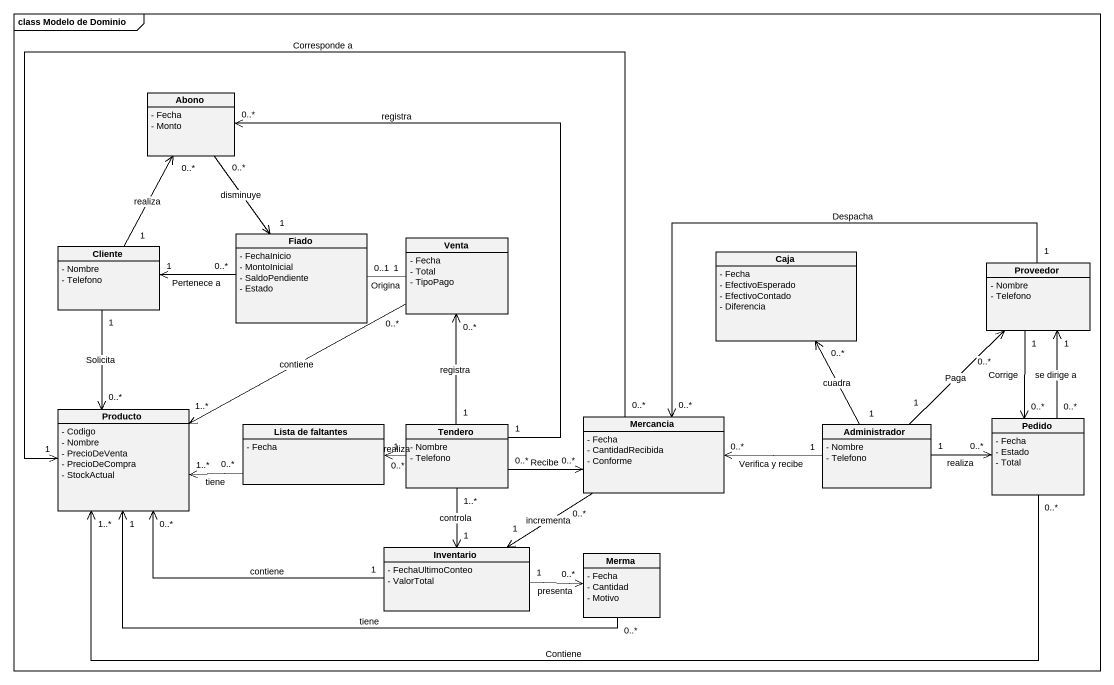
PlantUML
@startuml
mainframe class Modelo de Dominio
hide circle
hide empty members
skinparam classAttributeIconSize 0
class Abono {
  - Fecha
  - Monto
}
class Fiado {
  - FechaInicio
  - MontoInicial
  - SaldoPendiente
  - Estado
}
class Cliente {
  - Nombre
  - Telefono
}
class Venta {
  - Fecha
  - Total
  - TipoPago
}
class Caja {
  - Fecha
  - EfectivoEsperado
  - EfectivoContado
  - Diferencia
}
class Proveedor {
  - Nombre
  - Telefono
}
class Producto {
  - Codigo
  - Nombre
  - PrecioDeVenta
  - PrecioDeCompra
  - StockActual
}
class "Lista de faltantes" as Lista_de_faltantes {
  - Fecha
}
class Tendero {
  - Nombre
  - Telefono
}
class Mercancia {
  - Fecha
  - CantidadRecibida
  - Conforme
}
class Administrador {
  - Nombre
  - Telefono
}
class Pedido {
  - Fecha
  - Estado
  - Total
}
class Inventario {
  - FechaUltimoConteo
  - ValorTotal
}
class Merma {
  - Fecha
  - Cantidad
  - Motivo
}
Abono "0..*" --> "1" Fiado : disminuye
Fiado "0..*" -left-> "1" Cliente : Pertenece a
Cliente "1" -up-> "0..*" Abono : realiza
Cliente "1" --> "0..*" Producto : Solicita
Venta "1" -left- "0..1" Fiado : Origina
Venta "0..*" -left-> "1..*" Producto : contiene
Proveedor "1" -left-> "0..*" Mercancia : Despacha
Proveedor "1" --> "0..*" Pedido : Corrige
Lista_de_faltantes "0..*" -left-> "1..*" Producto : tiene
Tendero "1" -up-> "0..*" Abono : registra
Tendero "1" -up-> "0..*" Venta : registra
Tendero "1" -left-> "0..*" Lista_de_faltantes : realiza
Tendero "0..*" -right-> "0..*" Mercancia : Recibe
Tendero "1..*" --> "1" Inventario : controla
Mercancia "0..*" -left-> "1" Producto : Corresponde a
Mercancia "0..*" --> "1" Inventario : incrementa
Administrador "1" -up-> "0..*" Caja : cuadra
Administrador "1" -up-> "0..*" Proveedor : Paga
Administrador "1" -left-> "0..*" Mercancia : Verifica y recibe
Administrador "1" -right-> "0..*" Pedido : realiza
Pedido "0..*" -up-> "1" Proveedor : se dirige a
Pedido "0..*" -left-> "1..*" Producto : Contiene
Inventario "1" -left-> "0..*" Producto : contiene
Inventario "1" -right-> "0..*" Merma : presenta
Merma "0..*" -left-> "1" Producto : tiene
@enduml
